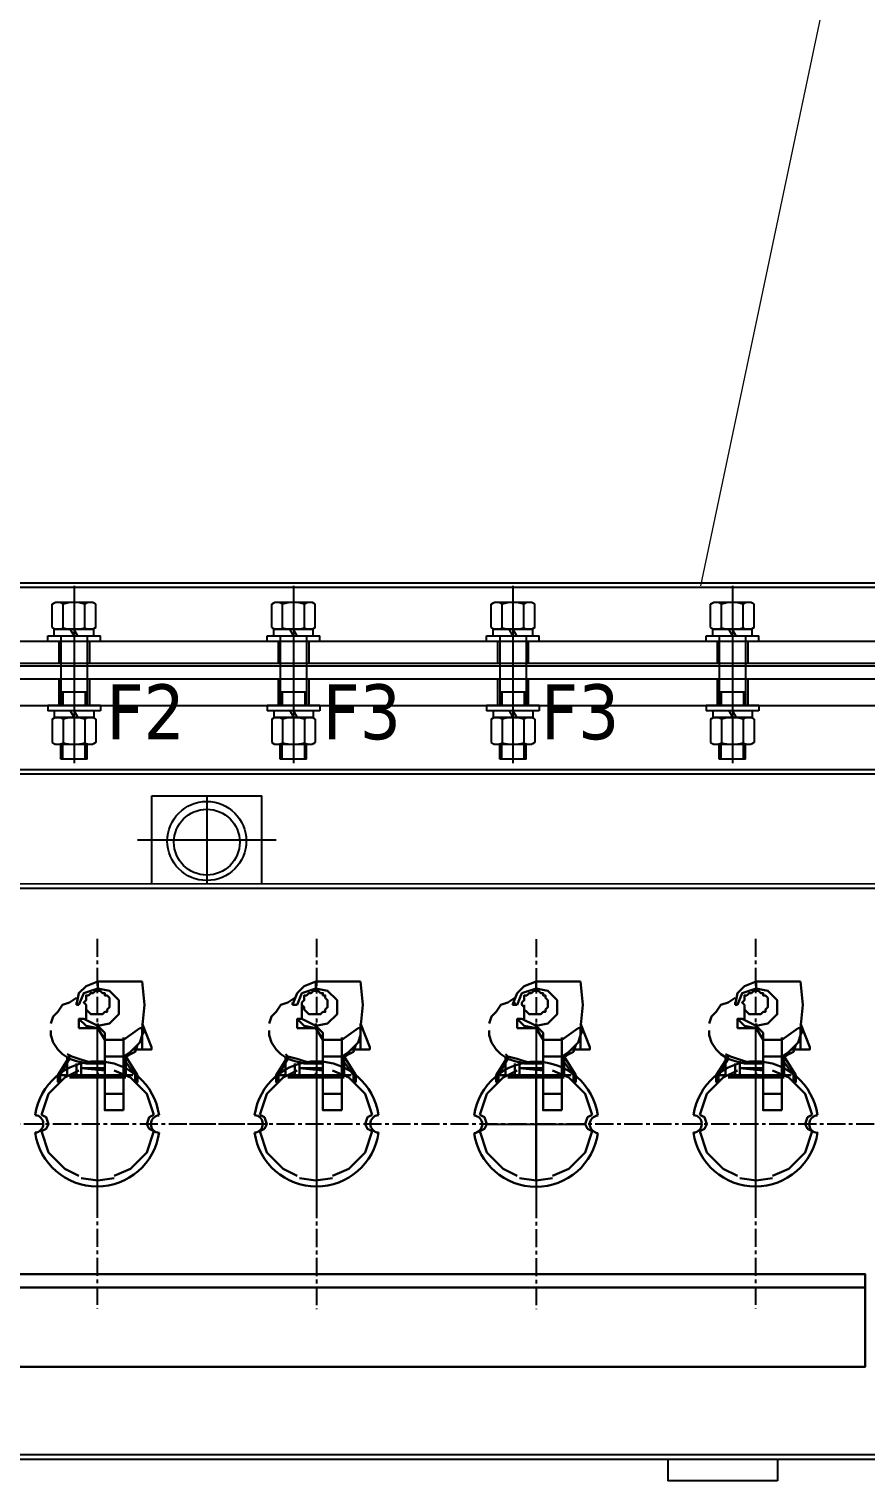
# Model space of a CAD drawing. Header units: millimetres. Extents: x 51831 to 122350, y -311274 to -161296.
# Drawn here: x 57795 to 58177, y -162597 to -161936 of the extents above; entities that cross this region are included whole.
import ezdxf

# ---------------------------------------------------------------- set-up
doc = ezdxf.new("R2010")
doc.units = ezdxf.units.MM
doc.header["$LTSCALE"] = 13
for name, pattern in [('CENTER', [50.8, 31.75, -6.35, 6.35, -6.35]), ('CENTERX2', [101.6, 63.5, -12.7, 12.7, -12.7]), ('HIDDEN', [9.525, 6.35, -3.175])]:
    doc.linetypes.add(name, pattern=pattern)
doc.layers.get('0').update_dxf_attribs({"color": 1, "linetype": 'CENTER'})
for name, color, linetype in [('1', 4, 'Continuous'), ('2', 3, 'Continuous'), ('3中心线层', 1, 'CENTER'), ('4', 2, 'HIDDEN'), ('粗实线', 4, 'Continuous')]:
    doc.layers.add(name, color=color, linetype=linetype)
doc.layers.add('标注、文本', color=3, linetype='Continuous', lineweight=25)
doc.layers.add('铁心', color=3, linetype='Continuous', lineweight=0)
doc.styles.add('Tahoma$001', font='tahoma.ttf', dxfattribs={"height": 2.159784})

# ---------------------------------------------------------------- blocks, each defined once
blk = doc.blocks.new('A$C577535B1')
for p, q in [((67.35, 124.33), (67.35, 44.6)), ((67.35, 124.15), (67.35, 44.41)), ((167.35, 124.17), (167.35, 44.44)), ((167.35, 124.15), (167.35, 44.41)), ((267.35, 124.33), (267.35, 44.6)), ((267.35, 124.15), (267.35, 44.41))]:
    blk.add_line(p, q)
at = {"layer": '3中心线层', "ltscale": 0.02}
for p, q in [((67.35, 168.77), (67.35, 0.16)), ((67.35, 168.61), (67.35, 0)), ((167.35, 168.61), (167.35, 0)), ((267.35, 168.77), (267.35, 0.16)), ((334.71, 84.28), (0, 84.28))]:
    blk.add_line(p, q, dxfattribs=at)
at = {"layer": '粗实线', "lineweight": 30}
for centre, radius, start, end in [((67.35, 84.47), 28.5, 8.04813, 171.95187), ((167.35, 84.3), 28.5, 8.04813, 171.95187), ((267.35, 84.47), 28.5, 8.04813, 171.95187), ((38.85, 84.47), 4, 274.02406, 85.97594), ((95.85, 84.47), 4, 94.02406, 265.97594), ((138.85, 84.3), 4, 274.02406, 85.97594), ((195.85, 84.3), 4, 94.02406, 265.97594), ((238.85, 84.47), 4, 274.02406, 85.97594), ((295.85, 84.37), 4, 94.02406, 265.97594), ((67.35, 84.47), 28.5, 188.04813, 351.95187), ((167.35, 84.3), 28.5, 188.04813, 351.95187), ((267.35, 84.47), 28.5, 188.04813, 351.95187)]:
    blk.add_arc(centre, radius, start, end, dxfattribs=at)
blk = doc.blocks.new('A$C5D6D1F02')
at = {"layer": '标注、文本'}
for p, q in [((125.88, 0), (125.88, 51.21)), ((103.48, 25.6), (148.29, 25.6))]:
    blk.add_line(p, q, dxfattribs=at)
at = {"layer": '粗实线', "lineweight": 30}
for points in [[(25.6, 90.68), (20.27, 88.54), (17.07, 85.34), (14.94, 80.01)], [(25.6, 87.48), (19.2, 85.34), (17.07, 80.01)], [(25.6, 90.68), (25.6, 87.48)], [(25.6, 70.41), (30.94, 71.48), (35.2, 75.74), (35.2, 82.14), (30.94, 86.41), (25.6, 87.48)], [(45.87, 69.34), (46.94, 80.01), (45.87, 90.68)], [(125.88, 90.68), (120.55, 88.54), (117.35, 85.34), (115.21, 80.01)], [(125.88, 87.48), (119.48, 85.34), (117.35, 80.01)], [(125.88, 90.68), (125.88, 87.48)], [(125.88, 70.41), (131.22, 71.48), (135.48, 75.74), (135.48, 82.14), (131.22, 86.41), (125.88, 87.48)], [(146.15, 69.34), (147.22, 80.01), (146.15, 90.68)], [(226.16, 90.68), (220.83, 88.54), (217.63, 85.34), (216.56, 80.01)], [(226.16, 87.48), (219.76, 85.34), (217.63, 80.01)], [(226.16, 90.68), (226.16, 87.48)], [(226.16, 70.41), (231.5, 71.48), (235.76, 75.74), (235.76, 82.14), (231.5, 86.41), (226.16, 87.48)], [(246.43, 69.34), (247.5, 80.01), (246.43, 90.68)], [(16, 83.21), (12.8, 81.08), (9.6, 80.01), (7.47, 76.81), (5.33, 74.68), (4.27, 71.48)], [(16, 83.21), (12.8, 81.08), (9.6, 80.01), (7.47, 76.81), (5.33, 74.68), (4.27, 71.48)], [(14.94, 81.08), (14.94, 80.01)], [(116.28, 83.21), (113.08, 81.08), (109.88, 80.01), (107.75, 76.81), (105.61, 74.68), (104.55, 71.48)], [(116.28, 83.21), (113.08, 81.08), (109.88, 80.01), (107.75, 76.81), (105.61, 74.68), (104.55, 71.48)], [(116.28, 81.08), (116.28, 80.01)], [(216.56, 83.21), (213.36, 81.08), (210.16, 80.01), (208.03, 76.81), (205.89, 74.68), (204.83, 71.48)], [(216.56, 83.21), (213.36, 81.08), (210.16, 80.01), (208.03, 76.81), (205.89, 74.68), (204.83, 71.48)], [(216.56, 81.08), (216.56, 80.01)], [(17.07, 73.61), (20.27, 70.41), (25.6, 69.34)], [(19.2, 73.61), (17.07, 73.61), (17.07, 69.34)], [(117.35, 73.61), (120.55, 70.41), (125.88, 69.34)], [(119.48, 73.61), (117.35, 73.61), (117.35, 69.34)], [(217.63, 73.61), (220.83, 70.41), (226.16, 69.34)], [(219.76, 73.61), (217.63, 73.61), (217.63, 69.34)], [(4.27, 68.28), (4.27, 66.14), (5.33, 62.94), (7.47, 59.74), (9.6, 57.61), (12.8, 55.47), (16, 54.41), (20.27, 53.34), (24.54, 53.34), (28.8, 53.34)], [(4.27, 68.28), (4.27, 66.14), (5.33, 62.94), (7.47, 59.74), (9.6, 57.61), (12.8, 55.47), (16, 54.41), (20.27, 53.34), (24.54, 53.34), (28.8, 53.34)], [(28.8, 64.01), (28.8, 67.21), (25.6, 70.41)], [(25.6, 69.34), (25.6, 70.41)], [(25.6, 69.34), (28.8, 64.01)], [(37.34, 56.54), (40.54, 58.67), (42.67, 60.81), (44.81, 62.94), (45.87, 66.14), (45.87, 68.28), (45.87, 71.48)], [(37.34, 56.54), (40.54, 58.67), (42.67, 60.81), (44.81, 62.94), (45.87, 66.14), (45.87, 68.28), (45.87, 71.48)], [(45.87, 69.34), (44.81, 69.34), (37.34, 64.01)], [(37.34, 55.47), (40.54, 57.61), (42.67, 58.67), (43.74, 61.87), (45.87, 64.01), (45.87, 66.14), (45.87, 68.28)], [(37.34, 55.47), (40.54, 57.61), (42.67, 58.67), (43.74, 61.87), (45.87, 64.01), (45.87, 66.14), (45.87, 68.28)], [(50.14, 60.81), (45.87, 71.48)], [(45.87, 69.34), (45.87, 59.74), (49.07, 59.74), (50.14, 59.74), (50.14, 60.81)], [(104.55, 68.28), (104.55, 66.14), (105.61, 62.94), (107.75, 59.74), (109.88, 57.61), (113.08, 55.47), (116.28, 54.41), (120.55, 53.34), (124.82, 53.34), (129.08, 53.34)], [(104.55, 68.28), (104.55, 66.14), (105.61, 62.94), (107.75, 59.74), (109.88, 57.61), (113.08, 55.47), (116.28, 54.41), (120.55, 53.34), (124.82, 53.34), (129.08, 53.34)], [(129.08, 64.01), (129.08, 67.21), (125.88, 70.41)], [(125.88, 69.34), (125.88, 70.41)], [(125.88, 69.34), (129.08, 64.01)], [(137.62, 56.54), (140.82, 58.67), (142.95, 60.81), (145.08, 62.94), (146.15, 66.14), (147.22, 68.28), (146.15, 71.48)], [(137.62, 56.54), (140.82, 58.67), (142.95, 60.81), (145.08, 62.94), (146.15, 66.14), (147.22, 68.28), (146.15, 71.48)], [(146.15, 69.34), (145.08, 69.34), (137.62, 64.01)], [(137.62, 55.47), (140.82, 57.61), (142.95, 58.67), (144.02, 61.87), (146.15, 64.01), (146.15, 66.14), (147.22, 68.28)], [(137.62, 55.47), (140.82, 57.61), (142.95, 58.67), (144.02, 61.87), (146.15, 64.01), (146.15, 66.14), (147.22, 68.28)], [(146.15, 69.34), (146.15, 59.74), (149.35, 59.74), (150.42, 59.74), (150.42, 60.81), (146.15, 71.48)], [(204.83, 68.28), (204.83, 66.14), (205.89, 62.94), (208.03, 59.74), (210.16, 57.61), (213.36, 55.47), (216.56, 54.41), (220.83, 53.34), (225.09, 53.34), (229.36, 53.34)], [(204.83, 68.28), (204.83, 66.14), (205.89, 62.94), (208.03, 59.74), (210.16, 57.61), (213.36, 55.47), (216.56, 54.41), (220.83, 53.34), (225.09, 53.34), (229.36, 53.34)], [(229.36, 64.01), (229.36, 67.21), (226.16, 70.41)], [(226.16, 69.34), (226.16, 70.41)], [(226.16, 69.34), (229.36, 64.01)], [(237.9, 56.54), (241.1, 58.67), (243.23, 60.81), (245.36, 62.94), (246.43, 66.14), (247.5, 68.28), (246.43, 71.48)], [(237.9, 56.54), (241.1, 58.67), (243.23, 60.81), (245.36, 62.94), (246.43, 66.14), (247.5, 68.28), (246.43, 71.48)], [(246.43, 69.34), (245.36, 69.34), (237.9, 64.01)], [(237.9, 55.47), (241.1, 57.61), (243.23, 58.67), (244.3, 61.87), (246.43, 64.01), (246.43, 66.14), (247.5, 68.28)], [(237.9, 55.47), (241.1, 57.61), (243.23, 58.67), (244.3, 61.87), (246.43, 64.01), (246.43, 66.14), (247.5, 68.28)], [(246.43, 69.34), (246.43, 59.74), (249.63, 59.74), (250.7, 59.74), (250.7, 60.81), (246.43, 71.48)], [(33.07, 32), (28.8, 32), (28.8, 64.01)], [(37.34, 32), (37.34, 64.01), (28.8, 64.01)], [(45.87, 59.74), (41.61, 59.74)], [(133.35, 32), (129.08, 32), (129.08, 64.01)], [(137.62, 32), (137.62, 64.01), (129.08, 64.01)], [(146.15, 59.74), (141.88, 59.74)], [(233.63, 32), (229.36, 32), (229.36, 64.01)], [(237.9, 32), (237.9, 64.01), (229.36, 64.01)], [(246.43, 59.74), (242.16, 59.74)], [(11.73, 48.01), (7.47, 48.01), (12.8, 56.54)], [(8.53, 48.01), (12.8, 55.47)], [(11.73, 57.61), (12.8, 56.54), (17.07, 55.47), (20.27, 54.41), (24.54, 53.34), (28.8, 53.34)], [(11.73, 57.61), (12.8, 56.54), (17.07, 55.47), (20.27, 54.41), (24.54, 53.34), (28.8, 53.34)], [(112.01, 48.01), (107.75, 48.01), (113.08, 56.54)], [(108.81, 48.01), (113.08, 55.47)], [(112.01, 57.61), (113.08, 56.54), (117.35, 55.47), (120.55, 54.41), (124.82, 53.34), (129.08, 53.34)], [(112.01, 57.61), (113.08, 56.54), (117.35, 55.47), (120.55, 54.41), (124.82, 53.34), (129.08, 53.34)], [(212.29, 48.01), (208.03, 48.01), (213.36, 56.54)], [(209.09, 48.01), (213.36, 55.47)], [(212.29, 57.61), (214.43, 56.54), (217.63, 55.47), (220.83, 54.41), (225.09, 53.34), (229.36, 53.34)], [(212.29, 57.61), (214.43, 56.54), (217.63, 55.47), (220.83, 54.41), (225.09, 53.34), (229.36, 53.34)], [(17.07, 50.14), (10.67, 46.94), (3.2, 39.47), (0, 29.87)], [(7.47, 48.01), (7.47, 44.81), (8.53, 44.81), (8.53, 48.01)], [(51.21, 29.87), (48.01, 39.47), (40.54, 46.94), (33.07, 50.14)], [(43.74, 48.01), (43.74, 44.81), (42.67, 44.81), (42.67, 48.01)], [(117.35, 50.14), (110.95, 46.94), (103.48, 39.47), (100.28, 29.87)], [(107.75, 48.01), (107.75, 44.81), (108.81, 44.81), (108.81, 48.01)], [(151.49, 29.87), (148.29, 39.47), (140.82, 46.94), (133.35, 50.14)], [(144.02, 48.01), (144.02, 44.81), (142.95, 44.81), (142.95, 48.01)], [(217.63, 50.14), (211.23, 46.94), (203.76, 39.47), (200.56, 29.87)], [(208.03, 48.01), (208.03, 44.81), (209.09, 44.81), (209.09, 48.01)], [(251.76, 29.87), (248.56, 39.47), (241.1, 46.94), (233.63, 50.14)], [(244.3, 48.01), (244.3, 44.81), (243.23, 44.81), (243.23, 48.01)], [(0, 22.4), (2.13, 23.47), (3.2, 25.6), (2.13, 28.8), (0, 29.87)], [(51.21, 29.87), (49.07, 28.8), (48.01, 25.6), (49.07, 23.47), (51.21, 22.4)], [(100.28, 22.4), (102.41, 23.47), (103.48, 25.6), (102.41, 28.8), (100.28, 29.87)], [(151.49, 29.87), (149.35, 28.8), (148.29, 25.6), (149.35, 23.47), (151.49, 22.4)], [(200.56, 22.4), (202.69, 23.47), (203.76, 25.6), (202.69, 28.8), (200.56, 29.87)], [(251.76, 29.87), (249.63, 28.8), (248.56, 25.6), (249.63, 23.47), (251.76, 22.4)], [(0, 22.4), (3.2, 12.8), (10.67, 5.33), (17.07, 2.13)], [(33.07, 2.13), (40.54, 5.33), (48.01, 12.8), (51.21, 22.4)], [(100.28, 22.4), (103.48, 12.8), (110.95, 5.33), (117.35, 2.13)], [(133.35, 2.13), (140.82, 5.33), (148.29, 12.8), (151.49, 22.4)], [(200.56, 22.4), (203.76, 12.8), (211.23, 5.33), (217.63, 2.13)], [(233.63, 2.13), (241.1, 5.33), (248.56, 12.8), (251.76, 22.4)], [(18.14, 1.07), (25.6, 0), (33.07, 1.07)], [(118.41, 1.07), (125.88, 0), (133.35, 1.07)], [(218.69, 1.07), (226.16, 0), (233.63, 1.07)]]:
    blk.add_lwpolyline(points, dxfattribs=at)
for points in [[(25.6, 86.41), (24.54, 86.41), (23.47, 85.34), (22.4, 85.34), (21.34, 84.28), (20.27, 84.28), (20.27, 83.21), (20.27, 82.14), (19.2, 81.08), (19.2, 80.01), (20.27, 78.94), (20.27, 77.88), (21.34, 76.81), (22.4, 75.74), (23.47, 75.74), (24.54, 75.74), (25.6, 75.74), (26.67, 75.74), (27.74, 75.74), (28.8, 76.81), (29.87, 76.81), (29.87, 77.88), (30.94, 78.94), (30.94, 80.01), (30.94, 81.08), (30.94, 82.14), (29.87, 83.21), (29.87, 84.28), (28.8, 84.28), (28.8, 85.34), (27.74, 85.34), (26.67, 86.41)], [(125.88, 86.41), (124.82, 86.41), (123.75, 85.34), (122.68, 85.34), (121.62, 84.28), (120.55, 84.28), (120.55, 83.21), (120.55, 82.14), (119.48, 81.08), (119.48, 80.01), (120.55, 78.94), (120.55, 77.88), (121.62, 76.81), (122.68, 75.74), (123.75, 75.74), (124.82, 75.74), (125.88, 75.74), (126.95, 75.74), (128.02, 75.74), (129.08, 76.81), (130.15, 76.81), (130.15, 77.88), (131.22, 78.94), (131.22, 80.01), (131.22, 81.08), (131.22, 82.14), (130.15, 83.21), (130.15, 84.28), (129.08, 84.28), (129.08, 85.34), (128.02, 85.34), (126.95, 86.41)], [(226.16, 86.41), (225.09, 86.41), (224.03, 85.34), (222.96, 85.34), (221.89, 84.28), (220.83, 84.28), (220.83, 83.21), (220.83, 82.14), (219.76, 81.08), (220.83, 80.01), (220.83, 78.94), (220.83, 77.88), (221.89, 76.81), (222.96, 75.74), (224.03, 75.74), (225.09, 75.74), (226.16, 75.74), (227.23, 75.74), (228.3, 75.74), (229.36, 76.81), (230.43, 76.81), (230.43, 77.88), (231.5, 78.94), (231.5, 80.01), (231.5, 81.08), (231.5, 82.14), (231.5, 83.21), (230.43, 84.28), (229.36, 84.28), (229.36, 85.34), (228.3, 85.34), (227.23, 86.41)], [(38.4, 48.01), (38.4, 49.07)], [(138.68, 48.01), (138.68, 49.07)], [(238.96, 48.01), (238.96, 49.07)]]:
    blk.add_lwpolyline(points, close=True, dxfattribs=at)
for points in [[(25.6, 90.68), (25.6, 90.68), (45.87, 90.68), (45.87, 90.68)], [(125.88, 90.68), (125.88, 90.68), (146.15, 90.68), (146.15, 90.68)], [(226.16, 90.68), (226.16, 90.68), (246.43, 90.68), (246.43, 90.68)], [(14.94, 80.01), (14.94, 80.01), (17.07, 80.01), (17.07, 80.01)], [(19.2, 80.01), (19.2, 80.01), (19.2, 73.61), (19.2, 73.61)], [(115.21, 80.01), (115.21, 80.01), (117.35, 80.01), (117.35, 80.01)], [(120.55, 80.01), (120.55, 80.01), (120.55, 73.61), (120.55, 73.61)], [(216.56, 80.01), (216.56, 80.01), (217.63, 80.01), (217.63, 80.01)], [(220.83, 80.01), (220.83, 80.01), (220.83, 73.61), (220.83, 73.61)], [(19.2, 73.61), (19.2, 73.61), (25.6, 70.41), (25.6, 70.41)], [(119.48, 73.61), (119.48, 73.61), (125.88, 70.41), (125.88, 70.41)], [(219.76, 73.61), (219.76, 73.61), (226.16, 70.41), (226.16, 70.41)], [(25.6, 69.34), (25.6, 69.34), (17.07, 69.34), (17.07, 69.34)], [(25.6, 71.48), (25.6, 71.48), (25.6, 70.41), (25.6, 70.41)], [(125.88, 69.34), (125.88, 69.34), (117.35, 69.34), (117.35, 69.34)], [(125.88, 71.48), (125.88, 71.48), (125.88, 70.41), (125.88, 70.41)], [(226.16, 69.34), (226.16, 69.34), (217.63, 69.34), (217.63, 69.34)], [(226.16, 71.48), (226.16, 71.48), (226.16, 70.41), (226.16, 70.41)], [(37.34, 64.01), (37.34, 64.01), (37.34, 65.07), (37.34, 65.07)], [(137.62, 64.01), (137.62, 64.01), (137.62, 65.07), (137.62, 65.07)], [(237.9, 64.01), (237.9, 64.01), (237.9, 65.07), (237.9, 65.07)], [(11.73, 48.01), (11.73, 48.01), (11.73, 56.54), (11.73, 56.54)], [(16, 48.01), (16, 48.01), (16, 53.34), (16, 53.34)], [(18.14, 48.01), (18.14, 48.01), (18.14, 54.41), (18.14, 54.41)], [(28.8, 56.54), (28.8, 56.54), (37.34, 56.54), (37.34, 56.54)], [(42.67, 48.01), (42.67, 48.01), (37.34, 55.47), (37.34, 55.47)], [(38.4, 48.01), (38.4, 48.01), (38.4, 56.54), (38.4, 56.54)], [(43.74, 48.01), (43.74, 48.01), (38.4, 56.54), (38.4, 56.54)], [(112.01, 48.01), (112.01, 48.01), (112.01, 56.54), (112.01, 56.54)], [(116.28, 48.01), (116.28, 48.01), (116.28, 53.34), (116.28, 53.34)], [(118.41, 48.01), (118.41, 48.01), (118.41, 54.41), (118.41, 54.41)], [(129.08, 56.54), (129.08, 56.54), (137.62, 56.54), (137.62, 56.54)], [(142.95, 48.01), (142.95, 48.01), (137.62, 55.47), (137.62, 55.47)], [(138.68, 48.01), (138.68, 48.01), (138.68, 56.54), (138.68, 56.54)], [(144.02, 48.01), (144.02, 48.01), (138.68, 56.54), (138.68, 56.54)], [(212.29, 48.01), (212.29, 48.01), (212.29, 56.54), (212.29, 56.54)], [(216.56, 48.01), (216.56, 48.01), (216.56, 53.34), (216.56, 53.34)], [(218.69, 48.01), (218.69, 48.01), (218.69, 54.41), (218.69, 54.41)], [(229.36, 56.54), (229.36, 56.54), (237.9, 56.54), (237.9, 56.54)], [(243.23, 48.01), (243.23, 48.01), (237.9, 55.47), (237.9, 55.47)], [(238.96, 48.01), (238.96, 48.01), (238.96, 56.54), (238.96, 56.54)], [(244.3, 48.01), (244.3, 48.01), (238.96, 56.54), (238.96, 56.54)], [(12.8, 48.01), (12.8, 48.01), (25.6, 48.01), (25.6, 48.01)], [(16, 48.01), (16, 48.01), (12.8, 48.01), (12.8, 48.01)], [(12.8, 46.94), (12.8, 46.94), (38.4, 46.94), (38.4, 46.94)], [(18.14, 51.21), (18.14, 51.21), (28.8, 50.14), (28.8, 50.14)], [(18.14, 51.21), (18.14, 51.21), (28.8, 51.21), (28.8, 51.21)], [(24.54, 48.01), (24.54, 48.01), (41.61, 48.01), (41.61, 48.01)], [(25.6, 48.01), (25.6, 48.01), (25.6, 49.07), (25.6, 49.07)], [(38.4, 48.01), (38.4, 48.01), (25.6, 48.01), (25.6, 48.01)], [(113.08, 48.01), (113.08, 48.01), (125.88, 48.01), (125.88, 48.01)], [(116.28, 48.01), (116.28, 48.01), (113.08, 48.01), (113.08, 48.01)], [(113.08, 46.94), (113.08, 46.94), (138.68, 46.94), (138.68, 46.94)], [(118.41, 51.21), (118.41, 51.21), (129.08, 50.14), (129.08, 50.14)], [(118.41, 51.21), (118.41, 51.21), (129.08, 51.21), (129.08, 51.21)], [(124.82, 48.01), (124.82, 48.01), (141.88, 48.01), (141.88, 48.01)], [(125.88, 48.01), (125.88, 48.01), (125.88, 49.07), (125.88, 49.07)], [(138.68, 48.01), (138.68, 48.01), (125.88, 48.01), (125.88, 48.01)], [(213.36, 48.01), (213.36, 48.01), (226.16, 48.01), (226.16, 48.01)], [(216.56, 48.01), (216.56, 48.01), (213.36, 48.01), (213.36, 48.01)], [(213.36, 46.94), (213.36, 46.94), (238.96, 46.94), (238.96, 46.94)], [(218.69, 51.21), (218.69, 51.21), (229.36, 50.14), (229.36, 50.14)], [(218.69, 51.21), (218.69, 51.21), (229.36, 51.21), (229.36, 51.21)], [(225.09, 48.01), (225.09, 48.01), (242.16, 48.01), (242.16, 48.01)], [(226.16, 48.01), (226.16, 48.01), (226.16, 49.07), (226.16, 49.07)], [(238.96, 48.01), (238.96, 48.01), (226.16, 48.01), (226.16, 48.01)], [(28.8, 39.47), (28.8, 39.47), (37.34, 39.47), (37.34, 39.47)], [(129.08, 39.47), (129.08, 39.47), (137.62, 39.47), (137.62, 39.47)], [(229.36, 39.47), (229.36, 39.47), (237.9, 39.47), (237.9, 39.47)], [(28.8, 32), (28.8, 32), (37.34, 32), (37.34, 32)], [(129.08, 32), (129.08, 32), (137.62, 32), (137.62, 32)], [(229.36, 32), (229.36, 32), (237.9, 32), (237.9, 32)]]:
    blk.add_open_spline(points, degree=3, dxfattribs=at)

msp = doc.modelspace()

# ---------------------------------------------------------------- linework, layer by layer
at = {"layer": '1'}
for p, q in [((57805.919, -162198.001), (57807.249, -162197.234)), ((57805.919, -162208.666), (57805.919, -162198.001)), ((57824.439, -162197.234), (57807.249, -162197.234)), ((57810.882, -162208.666), (57810.882, -162198.001)), ((57820.807, -162208.666), (57820.807, -162198.001)), ((57825.769, -162198.001), (57824.439, -162197.234)), ((57825.769, -162208.666), (57825.769, -162198.001)), ((57905.919, -162198.001), (57907.249, -162197.234)), ((57905.919, -162208.666), (57905.919, -162198.001)), ((57924.439, -162197.234), (57907.249, -162197.234)), ((57910.882, -162208.666), (57910.882, -162198.001)), ((57920.807, -162208.666), (57920.807, -162198.001)), ((57925.769, -162198.001), (57924.439, -162197.234)), ((57925.769, -162208.666), (57925.769, -162198.001)), ((58005.919, -162198.001), (58007.249, -162197.234)), ((58005.919, -162208.666), (58005.919, -162198.001)), ((58024.439, -162197.234), (58007.249, -162197.234)), ((58010.882, -162208.666), (58010.882, -162198.001)), ((58020.807, -162208.666), (58020.807, -162198.001)), ((58025.769, -162198.001), (58024.439, -162197.234)), ((58025.769, -162208.666), (58025.769, -162198.001)), ((58105.919, -162198.001), (58107.249, -162197.234)), ((58105.919, -162208.666), (58105.919, -162198.001)), ((58124.439, -162197.234), (58107.249, -162197.234)), ((58110.882, -162208.666), (58110.882, -162198.001)), ((58120.807, -162208.666), (58120.807, -162198.001)), ((58125.769, -162198.001), (58124.439, -162197.234)), ((58125.769, -162208.666), (58125.769, -162198.001)), ((57805.919, -162208.666), (57807.249, -162209.434)), ((57806.844, -162212.434), (57806.844, -162209.434)), ((57806.844, -162209.434), (57824.844, -162209.434)), ((57824.439, -162209.434), (57807.249, -162209.434)), ((57815.844, -162212.434), (57814.144, -162209.434)), ((57817.544, -162212.434), (57815.844, -162209.434)), ((57825.769, -162208.666), (57824.439, -162209.434)), ((57824.844, -162212.434), (57824.844, -162209.434)), ((57905.919, -162208.666), (57907.249, -162209.434)), ((57906.844, -162212.434), (57906.844, -162209.434)), ((57906.844, -162209.434), (57924.844, -162209.434)), ((57924.439, -162209.434), (57907.249, -162209.434)), ((57915.844, -162212.434), (57914.144, -162209.434)), ((57917.544, -162212.434), (57915.844, -162209.434)), ((57925.769, -162208.666), (57924.439, -162209.434)), ((57924.844, -162212.434), (57924.844, -162209.434)), ((58005.919, -162208.666), (58007.249, -162209.434)), ((58006.844, -162212.434), (58006.844, -162209.434)), ((58006.844, -162209.434), (58024.844, -162209.434)), ((58024.439, -162209.434), (58007.249, -162209.434)), ((58015.844, -162212.434), (58014.144, -162209.434)), ((58017.544, -162212.434), (58015.844, -162209.434)), ((58025.769, -162208.666), (58024.439, -162209.434)), ((58024.844, -162212.434), (58024.844, -162209.434)), ((58105.919, -162208.666), (58107.249, -162209.434)), ((58106.844, -162212.434), (58106.844, -162209.434)), ((58106.844, -162209.434), (58124.844, -162209.434)), ((58124.439, -162209.434), (58107.249, -162209.434)), ((58115.844, -162212.434), (58114.144, -162209.434)), ((58117.544, -162212.434), (58115.844, -162209.434)), ((58125.769, -162208.666), (58124.439, -162209.434)), ((58124.844, -162212.434), (58124.844, -162209.434)), ((57803.844, -162214.934), (57803.844, -162212.434)), ((57803.844, -162212.434), (57827.844, -162212.434)), ((57806.844, -162212.434), (57824.844, -162212.434)), ((57809.844, -162212.652), (57809.844, -162238.152)), ((57821.844, -162212.652), (57821.844, -162238.152)), ((57827.844, -162214.934), (57827.844, -162212.434)), ((57903.844, -162214.934), (57903.844, -162212.434)), ((57903.844, -162212.434), (57927.844, -162212.434)), ((57906.844, -162212.434), (57924.844, -162212.434)), ((57909.844, -162212.652), (57909.844, -162238.152)), ((57921.844, -162212.652), (57921.844, -162238.152)), ((57927.844, -162214.934), (57927.844, -162212.434)), ((58003.844, -162214.934), (58003.844, -162212.434)), ((58003.844, -162212.434), (58027.844, -162212.434)), ((58006.844, -162212.434), (58024.844, -162212.434)), ((58009.844, -162212.652), (58009.844, -162238.152)), ((58021.844, -162212.652), (58021.844, -162238.152)), ((58027.844, -162214.934), (58027.844, -162212.434)), ((58103.844, -162214.934), (58103.844, -162212.434)), ((58103.844, -162212.434), (58127.844, -162212.434)), ((58106.844, -162212.434), (58124.844, -162212.434)), ((58109.844, -162212.652), (58109.844, -162238.152)), ((58121.844, -162212.652), (58121.844, -162238.152)), ((58127.844, -162214.934), (58127.844, -162212.434)), ((57821.844, -162238.152), (57809.844, -162238.152)), ((57809.844, -162238.152), (57809.844, -162244.152)), ((57821.844, -162238.152), (57821.844, -162244.152)), ((57921.844, -162238.152), (57909.844, -162238.152)), ((57909.844, -162238.152), (57909.844, -162244.152)), ((57921.844, -162238.152), (57921.844, -162244.152)), ((58021.844, -162238.152), (58009.844, -162238.152)), ((58009.844, -162238.152), (58009.844, -162244.152)), ((58021.844, -162238.152), (58021.844, -162244.152)), ((58121.844, -162238.152), (58109.844, -162238.152)), ((58109.844, -162238.152), (58109.844, -162244.152)), ((58121.844, -162238.152), (58121.844, -162244.152)), ((57827.844, -162244.152), (57803.844, -162244.152)), ((57803.844, -162244.152), (57803.844, -162246.652)), ((57827.844, -162244.152), (57827.844, -162246.652)), ((57927.844, -162244.152), (57903.844, -162244.152)), ((57903.844, -162244.152), (57903.844, -162246.652)), ((57927.844, -162244.152), (57927.844, -162246.652)), ((58027.844, -162244.152), (58003.844, -162244.152)), ((58003.844, -162244.152), (58003.844, -162246.652)), ((58027.844, -162244.152), (58027.844, -162246.652)), ((58127.844, -162244.152), (58103.844, -162244.152)), ((58103.844, -162244.152), (58103.844, -162246.652)), ((58127.844, -162244.152), (58127.844, -162246.652)), ((57827.844, -162246.652), (57803.844, -162246.652)), ((57805.919, -162250.419), (57807.249, -162249.652)), ((57805.919, -162250.419), (57805.919, -162261.084)), ((57824.844, -162246.652), (57806.844, -162246.652)), ((57806.844, -162246.652), (57806.844, -162249.652)), ((57824.844, -162249.652), (57806.844, -162249.652)), ((57807.249, -162249.652), (57824.439, -162249.652)), ((57810.882, -162250.419), (57810.882, -162261.084)), ((57814.144, -162246.652), (57815.844, -162249.652)), ((57815.844, -162246.652), (57817.544, -162249.652)), ((57820.807, -162250.419), (57820.807, -162261.084)), ((57825.769, -162250.419), (57824.439, -162249.652)), ((57824.844, -162246.652), (57824.844, -162249.652)), ((57825.769, -162250.419), (57825.769, -162261.084)), ((57927.844, -162246.652), (57903.844, -162246.652)), ((57905.919, -162250.419), (57907.249, -162249.652)), ((57905.919, -162250.419), (57905.919, -162261.084)), ((57924.844, -162246.652), (57906.844, -162246.652)), ((57906.844, -162246.652), (57906.844, -162249.652)), ((57924.844, -162249.652), (57906.844, -162249.652)), ((57907.249, -162249.652), (57924.439, -162249.652)), ((57910.882, -162250.419), (57910.882, -162261.084)), ((57914.144, -162246.652), (57915.844, -162249.652)), ((57915.844, -162246.652), (57917.544, -162249.652)), ((57920.807, -162250.419), (57920.807, -162261.084)), ((57925.769, -162250.419), (57924.439, -162249.652)), ((57924.844, -162246.652), (57924.844, -162249.652)), ((57925.769, -162250.419), (57925.769, -162261.084)), ((58027.844, -162246.652), (58003.844, -162246.652)), ((58005.919, -162250.419), (58007.249, -162249.652)), ((58005.919, -162250.419), (58005.919, -162261.084)), ((58024.844, -162246.652), (58006.844, -162246.652)), ((58006.844, -162246.652), (58006.844, -162249.652)), ((58024.844, -162249.652), (58006.844, -162249.652)), ((58007.249, -162249.652), (58024.439, -162249.652)), ((58010.882, -162250.419), (58010.882, -162261.084)), ((58014.144, -162246.652), (58015.844, -162249.652)), ((58015.844, -162246.652), (58017.544, -162249.652)), ((58020.807, -162250.419), (58020.807, -162261.084)), ((58025.769, -162250.419), (58024.439, -162249.652)), ((58024.844, -162246.652), (58024.844, -162249.652)), ((58025.769, -162250.419), (58025.769, -162261.084)), ((58127.844, -162246.652), (58103.844, -162246.652)), ((58105.919, -162250.419), (58107.249, -162249.652)), ((58105.919, -162250.419), (58105.919, -162261.084)), ((58124.844, -162246.652), (58106.844, -162246.652)), ((58106.844, -162246.652), (58106.844, -162249.652)), ((58124.844, -162249.652), (58106.844, -162249.652)), ((58107.249, -162249.652), (58124.439, -162249.652)), ((58110.882, -162250.419), (58110.882, -162261.084)), ((58114.144, -162246.652), (58115.844, -162249.652)), ((58115.844, -162246.652), (58117.544, -162249.652)), ((58120.807, -162250.419), (58120.807, -162261.084)), ((58125.769, -162250.419), (58124.439, -162249.652)), ((58124.844, -162246.652), (58124.844, -162249.652)), ((58125.769, -162250.419), (58125.769, -162261.084)), ((57805.919, -162261.084), (57807.249, -162261.852)), ((57807.249, -162261.852), (57824.439, -162261.852)), ((57809.844, -162268.593), (57809.844, -162261.852)), ((57821.844, -162268.593), (57821.844, -162261.852)), ((57825.769, -162261.084), (57824.439, -162261.852)), ((57905.919, -162261.084), (57907.249, -162261.852)), ((57907.249, -162261.852), (57924.439, -162261.852)), ((57909.844, -162268.593), (57909.844, -162261.852)), ((57921.844, -162268.593), (57921.844, -162261.852)), ((57925.769, -162261.084), (57924.439, -162261.852)), ((58005.919, -162261.084), (58007.249, -162261.852)), ((58007.249, -162261.852), (58024.439, -162261.852)), ((58009.844, -162268.593), (58009.844, -162261.852)), ((58021.844, -162268.593), (58021.844, -162261.852)), ((58025.769, -162261.084), (58024.439, -162261.852)), ((58105.919, -162261.084), (58107.249, -162261.852)), ((58107.249, -162261.852), (58124.439, -162261.852)), ((58109.844, -162268.593), (58109.844, -162261.852)), ((58121.844, -162268.593), (58121.844, -162261.852)), ((58125.769, -162261.084), (58124.439, -162261.852)), ((57821.844, -162268.593), (57809.844, -162268.593)), ((57921.844, -162268.593), (57909.844, -162268.593)), ((58021.844, -162268.593), (58009.844, -162268.593)), ((58121.844, -162268.593), (58109.844, -162268.593))]:
    msp.add_line(p, q, dxfattribs=at)
at = {"layer": '1', "color": 1, "linetype": 'CENTERX2', "lineweight": -3, "ltscale": 0.1}
for p, q in [((57815.844, -162212.494), (57815.844, -162255.762)), ((57915.844, -162212.494), (57915.844, -162255.762)), ((58015.844, -162212.494), (58015.844, -162255.762)), ((58115.844, -162212.494), (58115.844, -162255.762)), ((57876.341, -162285.349), (57876.346, -162325.349)), ((57844.778, -162305.349), (57907.909, -162305.349))]:
    msp.add_line(p, q, dxfattribs=at)
at = {"layer": '1'}
for centre, radius, start, end in [((57808.455, -162201.802), 4.569, 57.914436, 123.704561), ((57815.844, -162215.234), 18, 73.996597, 106.003403), ((57823.234, -162201.802), 4.569, 56.295439, 122.085564), ((57908.455, -162201.802), 4.569, 57.914436, 123.704561), ((57915.844, -162215.234), 18, 73.996597, 106.003403), ((57923.234, -162201.802), 4.569, 56.295439, 122.085564), ((58008.455, -162201.802), 4.569, 57.914436, 123.704561), ((58015.844, -162215.234), 18, 73.996597, 106.003403), ((58023.234, -162201.802), 4.569, 56.295439, 122.085564), ((58108.455, -162201.802), 4.569, 57.914436, 123.704561), ((58115.844, -162215.234), 18, 73.996597, 106.003403), ((58123.234, -162201.802), 4.569, 56.295439, 122.085564), ((57808.455, -162204.865), 4.569, 236.295439, 302.558752), ((57815.844, -162191.434), 18, 253.996597, 286.003403), ((57823.234, -162204.865), 4.569, 237.914436, 303.704561), ((57908.455, -162204.865), 4.569, 236.295439, 302.558752), ((57915.844, -162191.434), 18, 253.996597, 286.003403), ((57923.234, -162204.865), 4.569, 237.914436, 303.704561), ((58008.455, -162204.865), 4.569, 236.295439, 302.558752), ((58015.844, -162191.434), 18, 253.996597, 286.003403), ((58023.234, -162204.865), 4.569, 237.914436, 303.704561), ((58108.455, -162204.865), 4.569, 236.295439, 302.558752), ((58115.844, -162191.434), 18, 253.996597, 286.003403), ((58123.234, -162204.865), 4.569, 237.914436, 303.704561), ((57808.455, -162254.22), 4.569, 57.914436, 123.704561), ((57815.844, -162267.652), 18, 73.996597, 106.003403), ((57823.234, -162254.22), 4.569, 56.295439, 122.558752), ((57908.455, -162254.22), 4.569, 57.914436, 123.704561), ((57915.844, -162267.652), 18, 73.996597, 106.003403), ((57923.234, -162254.22), 4.569, 56.295439, 122.558752), ((58008.455, -162254.22), 4.569, 57.914436, 123.704561), ((58015.844, -162267.652), 18, 73.996597, 106.003403), ((58023.234, -162254.22), 4.569, 56.295439, 122.558752), ((58108.455, -162254.22), 4.569, 57.914436, 123.704561), ((58115.844, -162267.652), 18, 73.996597, 106.003403), ((58123.234, -162254.22), 4.569, 56.295439, 122.558752), ((57808.455, -162257.283), 4.569, 236.295439, 302.085564), ((57815.844, -162243.852), 18, 253.996597, 286.003403), ((57823.234, -162257.283), 4.569, 237.914436, 303.704561), ((57908.455, -162257.283), 4.569, 236.295439, 302.085564), ((57915.844, -162243.852), 18, 253.996597, 286.003403), ((57923.234, -162257.283), 4.569, 237.914436, 303.704561), ((58008.455, -162257.283), 4.569, 236.295439, 302.085564), ((58015.844, -162243.852), 18, 253.996597, 286.003403), ((58023.234, -162257.283), 4.569, 237.914436, 303.704561), ((58108.455, -162257.283), 4.569, 236.295439, 302.085564), ((58115.844, -162243.852), 18, 253.996597, 286.003403), ((58123.234, -162257.283), 4.569, 237.914436, 303.704561)]:
    msp.add_arc(centre, radius, start, end, dxfattribs=at)
at = {"layer": '2'}
for p, q in [((57810.744, -162238.152), (57810.744, -162244.152)), ((57820.944, -162238.152), (57820.944, -162244.152)), ((57910.744, -162238.152), (57910.744, -162244.152)), ((57920.944, -162238.152), (57920.944, -162244.152)), ((58010.744, -162238.152), (58010.744, -162244.152)), ((58020.944, -162238.152), (58020.944, -162244.152)), ((58110.744, -162238.152), (58110.744, -162244.152)), ((58120.944, -162238.152), (58120.944, -162244.152)), ((57810.744, -162268.593), (57810.744, -162261.852)), ((57820.944, -162268.593), (57820.944, -162261.852)), ((57910.744, -162268.593), (57910.744, -162261.852)), ((57920.944, -162268.593), (57920.944, -162261.852)), ((58010.744, -162268.593), (58010.744, -162261.852)), ((58020.944, -162268.593), (58020.944, -162261.852)), ((58110.744, -162268.593), (58110.744, -162261.852)), ((58120.944, -162268.593), (58120.944, -162261.852))]:
    msp.add_line(p, q, dxfattribs=at)
at = {"layer": '4'}
for p, q in [((57815.844, -162189.652), (57815.844, -162270.452)), ((57915.844, -162189.652), (57915.844, -162270.452)), ((58015.844, -162189.652), (58015.844, -162270.452)), ((58115.844, -162189.652), (58115.844, -162270.452))]:
    msp.add_line(p, q, dxfattribs=at)
at = {"layer": '标注、文本'}
for p, q in [((58392.844, -162190.428), (57344.38, -162190.428)), ((58396.308, -162188.428), (57347.844, -162188.428)), ((57343.844, -162214.934), (58393.844, -162214.934)), ((57808.844, -162214.934), (57808.844, -162224.934)), ((57822.844, -162214.934), (57822.844, -162224.934)), ((57908.844, -162214.934), (57908.844, -162224.934)), ((57922.844, -162214.934), (57922.844, -162224.934)), ((58008.844, -162214.934), (58008.844, -162224.934)), ((58022.844, -162214.934), (58022.844, -162224.934)), ((58108.844, -162214.934), (58108.844, -162224.934)), ((58122.844, -162214.934), (58122.844, -162224.934)), ((57343.844, -162224.934), (58396.844, -162224.934)), ((57352.844, -162226.152), (58396.844, -162226.152)), ((58396.844, -162232.152), (57343.844, -162232.152)), ((57808.844, -162232.152), (57808.844, -162244.152)), ((57822.844, -162232.152), (57822.844, -162244.152)), ((57908.844, -162232.152), (57908.844, -162244.152)), ((57922.844, -162232.152), (57922.844, -162244.152)), ((58008.844, -162232.152), (58008.844, -162244.152)), ((58022.844, -162232.152), (58022.844, -162244.152)), ((58108.844, -162232.152), (58108.844, -162244.152)), ((58122.844, -162232.152), (58122.844, -162244.152)), ((57343.844, -162244.152), (58396.844, -162244.152)), ((58396.844, -162273.411), (57344.38, -162273.411)), ((58396.844, -162275.411), (57347.844, -162275.411)), ((57851.341, -162285.352), (57901.341, -162285.346)), ((57851.345, -162325.349), (57851.341, -162285.349)), ((57901.345, -162325.349), (57901.341, -162285.346)), ((57564.312, -162325.392), (58188.378, -162325.306)), ((57564.312, -162327.392), (58188.378, -162327.306)), ((57564.312, -162587.408), (58188.412, -162587.408)), ((57566.312, -162585.408), (58188.412, -162585.408)), ((58086.376, -162587.408), (58086.376, -162597.408)), ((58136.376, -162587.408), (58136.376, -162597.408)), ((58136.376, -162597.408), (58086.376, -162597.408))]:
    msp.add_line(p, q, dxfattribs=at)
at = {"layer": '标注、文本', "color": 4, "lineweight": 30}
for points in [[(57576.312, -162503.214), (58176.376, -162503.214), (58176.376, -162509.322), (57576.312, -162509.322)], [(57576.312, -162509.322), (58176.376, -162509.322), (58176.376, -162545.408), (57576.312, -162545.408)]]:
    msp.add_lwpolyline(points, close=True, dxfattribs=at)
at = {"layer": '标注、文本'}
for centre, radius in [((57876.342, -162305.874), 18), ((57876.34, -162306.405), 15)]:
    msp.add_circle(centre, radius, dxfattribs=at)
at = {"layer": '铁心'}
msp.add_lwpolyline([(58101.508, -162189.584), (58174.348, -161843.85), (58174.348, -161843.85)], dxfattribs=at)

# ---------------------------------------------------------------- block references
at = {"layer": '标注、文本'}
for name, p in [('A$C577535B1', (57559.003, -162519.22)), ('A$C577535B1', (57859.003, -162519.22)), ('A$C5D6D1F02', (57600.474, -162460.542)), ('A$C5D6D1F02', (57900.474, -162460.542))]:
    msp.add_blockref(name, p, dxfattribs=at)

# ---------------------------------------------------------------- texts
at = {"layer": '标注、文本', "style": 'Tahoma$001'}
for s, p in [('F2', (57830.616, -162259.525)), ('F3', (57929.091, -162259.525)), ('F3', (58028.592, -162259.525))]:
    msp.add_text(s, height=25, dxfattribs=at).set_placement(p)

doc.saveas('drawing.dxf')
